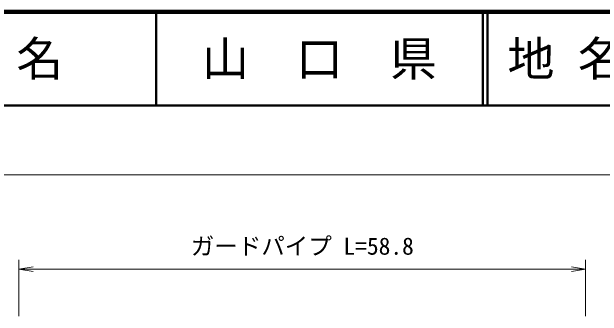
# Model space of a CAD drawing. Units: millimetres, scale not verified. Extents: x 40000 to 680000, y 20000 to 380000.
# Drawn here: x 317642 to 380465, y 347570 to 380000 of the extents above; entities that cross this region are included whole.
import ezdxf
from ezdxf.enums import TextEntityAlignment as Align

# ---------------------------------------------------------------- set-up
doc = ezdxf.new("R2010")
doc.units = ezdxf.units.MM
doc.header["$LTSCALE"] = 1000
for name, color, linetype, lineweight in [('M-STR-HTXT', 7, 'Continuous', 13), ('M-TTL', 2, 'Continuous', 140), ('M-TTL-LINE', 7, 'Continuous', 50)]:
    doc.layers.add(name, color=color, linetype=linetype, lineweight=lineweight)
doc.layers.add('M-TTL-TXT', color=7, linetype='Continuous')
doc.styles.add('ＭＳ ゴシック', font='')
doc.styles.get('ＭＳ ゴシック').set_extended_font_data('MS Gothic')

# ---------------------------------------------------------------- blocks, each defined once
blk = doc.blocks.new('open_arrow')
at = {"color": 0, "linetype": 'Continuous', "lineweight": -2}
blk.add_lwpolyline([(7.5, 1.25), (0, 0), (7.5, -1.25)], dxfattribs=at)

msp = doc.modelspace()

# ---------------------------------------------------------------- linework, layer by layer
at = {"layer": 'M-STR-HTXT'}
for p, q in [((74217, 362637), (458100, 362637)), ((318403, 347570), (318403, 353570)), ((378704, 347570), (378704, 353570)), ((318403, 352570), (378704, 352570))]:
    msp.add_line(p, q, dxfattribs=at)
at = {"layer": 'M-TTL'}
msp.add_line((680000, 380000), (40000, 380000), dxfattribs=at)
at = {"layer": 'M-TTL-LINE'}
for p, q in [((333000, 380000), (333000, 370000)), ((367750, 380000), (367750, 370000)), ((368250, 380000), (368250, 370000)), ((40000, 370000), (680000, 370000))]:
    msp.add_line(p, q, dxfattribs=at)

# ---------------------------------------------------------------- block references
at = {"layer": 'M-STR-HTXT', "xscale": 200, "yscale": 200}
msp.add_blockref('open_arrow', (318403, 352570), dxfattribs=at)
at = {"layer": 'M-STR-HTXT', "xscale": 200, "yscale": 200, "rotation": 180}
msp.add_blockref('open_arrow', (378704, 352570), dxfattribs=at)

# ---------------------------------------------------------------- texts
at = {"layer": 'M-STR-HTXT', "style": 'ＭＳ ゴシック'}
msp.add_text('ガードパイプ L=58.8', height=1833, dxfattribs=at).set_placement((348554, 353570), align=Align.BOTTOM_CENTER)
at = {"layer": 'M-TTL-TXT', "style": 'ＭＳ ゴシック'}
for s, p in [('県\u3000名', (315625, 375000)), ('山\u3000口\u3000県', (350375, 375000))]:
    msp.add_text(s, height=3666, dxfattribs=at).set_placement(p, align=Align.MIDDLE_CENTER)
msp.add_text('地 名', height=3666, dxfattribs=at).set_placement((370380, 375000), align=Align.MIDDLE_LEFT)

doc.saveas('drawing.dxf')
